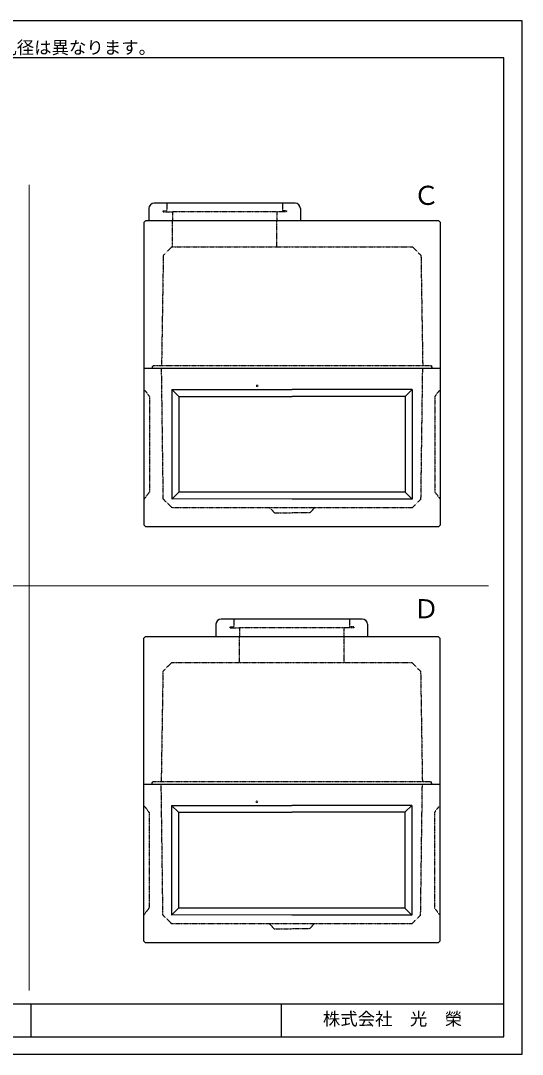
# Model space of a CAD drawing. Units: millimetres, scale not verified. Extents: x -420 to 421, y -297 to 297.
# Drawn here: x 133 to 421, y -297 to 297 of the extents above; entities that cross this region are included whole.
import ezdxf
from ezdxf.enums import TextEntityAlignment as Align

# ---------------------------------------------------------------- set-up
doc = ezdxf.new("R2010")
doc.units = ezdxf.units.MM
doc.linetypes.add('USER2', pattern=[4.7625, 3.175, -1.5875])
doc.layers.add('0-0', color=7, linetype='Continuous')
for name, color, linetype, lineweight in [('0-1_0', 9, 'Continuous', 25), ('0-2_dims', 7, 'Continuous', 18), ('0-3_pen1実線', 4, 'Continuous', 13), ('0-4_pen3実線', 7, 'Continuous', 25), ('0-5_pen4実線', 7, 'Continuous', 25), ('0-6_pen2破線', 3, 'USER2', 25)]:
    doc.layers.add(name, color=color, linetype=linetype, lineweight=lineweight)
doc.styles.add('ＭＳ ゴシック', font='')
doc.styles.get('ＭＳ ゴシック').set_extended_font_data('MS Gothic')

# ---------------------------------------------------------------- blocks, each defined once
blk = doc.blocks.new('部分図 1')
at = {"layer": '0-1_0'}
blk.add_lwpolyline([(0, 0), (16824, 0), (16824, 11878), (0, 11878)], close=True, dxfattribs=at)
at = {"layer": '0-2_dims'}
for p, q in [((11159.96, 731.96), (11159.96, 9993)), ((16434, 5383), (5700, 5383))]:
    blk.add_line(p, q, dxfattribs=at)
at = {"layer": '0-2_dims', "color": 2}
for centre in [(13779.93, 7680.4), (13775.93, 2900.4)]:
    blk.add_circle(centre, 11, dxfattribs=at)
at = {"layer": '0-3_pen1実線'}
for p, q in [((12804.93, 9675.04), (12798.97, 9681)), ((13574.93, 4896.04), (13568.97, 4902))]:
    blk.add_line(p, q, dxfattribs=at)
at = {"layer": '0-4_pen3実線'}
for p, q in [((14214.93, 9781), (12594.93, 9781)), ((12534.93, 9721), (12534.93, 9581)), ((14274.93, 9721), (14274.93, 9581)), ((12499.93, 9581), (12479.93, 9561)), ((12479.93, 7881), (12479.93, 9561)), ((15879.93, 9561), (15879.93, 7881)), ((12479.93, 6081), (12479.93, 7881)), ((15879.93, 7881), (12479.93, 7881)), ((12579.93, 7911), (12569.93, 7881)), ((15879.93, 7881), (15879.93, 6081)), ((12799.93, 7641), (12799.93, 6381)), ((12799.93, 7641), (14179.93, 7641)), ((12879.93, 7561), (12799.93, 7641)), ((15559.93, 7641), (14179.93, 7641)), ((15479.93, 7561), (15559.93, 7641)), ((15559.93, 7641), (15559.93, 6381)), ((12879.93, 7561), (12879.93, 6461)), ((12879.93, 7561), (14179.93, 7561)), ((15479.93, 7561), (14179.93, 7561)), ((15479.93, 7561), (15479.93, 6461)), ((12879.93, 6461), (12799.93, 6381)), ((14179.93, 6461), (12879.93, 6461)), ((15479.93, 6461), (14179.93, 6461)), ((15479.93, 6461), (15559.93, 6381)), ((14179.93, 6381), (12801.25, 6382.32)), ((15559.93, 6381), (14179.93, 6381)), ((12479.93, 6081), (12499.93, 6061)), ((15859.93, 6061), (12499.93, 6061)), ((15879.93, 6081), (15859.93, 6061)), ((14984.93, 5002), (13364.93, 5002)), ((13304.93, 4942), (13304.93, 4802)), ((15044.93, 4942), (15044.93, 4802)), ((12495.91, 4801), (12475.91, 4781)), ((12475.91, 3101), (12475.91, 4781)), ((15875.91, 4781), (15875.91, 3101)), ((15875.91, 3101), (12475.91, 3101)), ((12475.93, 1301), (12475.93, 3101)), ((12575.91, 3131), (12565.91, 3101)), ((15875.93, 3101), (15875.93, 1301)), ((12795.93, 2861), (12795.93, 1601)), ((12795.93, 2861), (14175.93, 2861)), ((12875.93, 2781), (12795.93, 2861)), ((15555.93, 2861), (14175.93, 2861)), ((15475.93, 2781), (15555.93, 2861)), ((15555.93, 2861), (15555.93, 1601)), ((12875.93, 2781), (12875.93, 1681)), ((12875.93, 2781), (14175.93, 2781)), ((15475.93, 2781), (14175.93, 2781)), ((15475.93, 2781), (15475.93, 1681)), ((12875.93, 1681), (12795.93, 1601)), ((14175.93, 1681), (12875.93, 1681)), ((15475.93, 1681), (14175.93, 1681)), ((15475.93, 1681), (15555.93, 1601)), ((14175.93, 1601), (12797.25, 1602.32)), ((15555.93, 1601), (14175.93, 1601)), ((12475.93, 1301), (12495.93, 1281)), ((15855.93, 1281), (12495.93, 1281)), ((15875.93, 1301), (15855.93, 1281)), ((11180, 580), (11180, 200))]:
    blk.add_line(p, q, dxfattribs=at)
for points in [[(12499.93, 9581), (15859.93, 9581), (15879.93, 9561)], [(12495.91, 4801), (15855.91, 4801), (15875.91, 4781)]]:
    blk.add_lwpolyline(points, dxfattribs=at)
for centre, start, end in [((12594.93, 9721), 90, 180), ((14214.93, 9721), 0, 90), ((13364.93, 4942), 90, 180), ((14984.93, 4942), 0, 90)]:
    blk.add_arc(centre, 60, start, end, dxfattribs=at)
at = {"layer": '0-5_pen4実線'}
for p, q in [((200, 580), (16610, 580)), ((14055, 580), (14055, 200))]:
    blk.add_line(p, q, dxfattribs=at)
blk.add_lwpolyline([(200, 200), (16610, 200), (16610, 11452), (200, 11452)], close=True, dxfattribs=at)
at = {"layer": '0-6_pen2破線'}
for p, q in [((12740.93, 9781), (12740.93, 9693)), ((14068.93, 9781), (14068.93, 9681)), ((12692.93, 9693), (12740.93, 9693)), ((12692.93, 9693), (12692.93, 9681)), ((12692.93, 9681), (12804.93, 9681)), ((12804.93, 9681), (12804.93, 9581)), ((14116.93, 9681), (12804.93, 9681)), ((14004.93, 9681), (14004.93, 9581)), ((14116.93, 9693), (14068.93, 9693)), ((14116.93, 9693), (14116.93, 9681)), ((12805.93, 9282.2), (12805.93, 9582.2)), ((14005.53, 9283), (14005.53, 9583)), ((12799.93, 9281), (12699.93, 9181)), ((12799.93, 9281), (14179.93, 9281)), ((14179.93, 9281), (15559.93, 9281)), ((12699.93, 9181), (12679.93, 7911)), ((12569.93, 7881), (12579.93, 7911)), ((14179.93, 7911), (12579.93, 7911)), ((12699.93, 6381), (12680.32, 7881)), ((15779.93, 7911), (14179.93, 7911)), ((15659.93, 6381), (15679.93, 7881)), ((15779.93, 7911), (15789.93, 7881)), ((15789.93, 7881), (15779.93, 7911)), ((12479.93, 7641), (12539.93, 7561)), ((15879.93, 7641), (15819.93, 7561)), ((12539.93, 7561), (12539.93, 6461)), ((15819.93, 7561), (15819.93, 6461)), ((12539.93, 6461), (12479.93, 6381)), ((15819.93, 6461), (15879.93, 6381)), ((12799.93, 6281), (12699.93, 6381)), ((15559.93, 6281), (15659.93, 6381)), ((14179.93, 6281), (12799.93, 6281)), ((13919.93, 6281), (13979.93, 6221)), ((13979.93, 6221), (14179.93, 6221)), ((15559.93, 6281), (14179.93, 6281)), ((14379.93, 6221), (14179.93, 6221)), ((14439.93, 6281), (14379.93, 6221)), ((13510.93, 5002), (13510.93, 4914)), ((14838.93, 5002), (14838.93, 4902)), ((13462.93, 4914), (13510.93, 4914)), ((13462.93, 4914), (13462.93, 4902)), ((13462.93, 4902), (13574.93, 4902)), ((13574.93, 4902), (13574.93, 4802)), ((14886.93, 4902), (13574.93, 4902)), ((14774.93, 4902), (14774.93, 4802)), ((14886.93, 4914), (14838.93, 4914)), ((14886.93, 4914), (14886.93, 4902)), ((13575.71, 4502.6), (13575.71, 4802.6)), ((14775.91, 4501), (14775.91, 4801)), ((12695.91, 4401), (12675.91, 3131)), ((12795.91, 4501), (12695.91, 4401)), ((12795.91, 4501), (14175.91, 4501)), ((14175.91, 4501), (15555.91, 4501)), ((12565.91, 3101), (12575.91, 3131)), ((14175.91, 3131), (12575.91, 3131)), ((12695.93, 1601), (12676.32, 3101)), ((15775.91, 3131), (14175.91, 3131)), ((15655.93, 1601), (15675.93, 3101)), ((15775.91, 3131), (15785.91, 3101)), ((15785.91, 3101), (15775.91, 3131)), ((12475.93, 2861), (12535.93, 2781)), ((15875.93, 2861), (15815.93, 2781)), ((12535.93, 2781), (12535.93, 1681)), ((15815.93, 2781), (15815.93, 1681)), ((12535.93, 1681), (12475.93, 1601)), ((15815.93, 1681), (15875.93, 1601)), ((12795.93, 1501), (12695.93, 1601)), ((15555.93, 1501), (15655.93, 1601)), ((14175.93, 1501), (12795.93, 1501)), ((13915.93, 1501), (13975.93, 1441)), ((13975.93, 1441), (14175.93, 1441)), ((15555.93, 1501), (14175.93, 1501)), ((14375.93, 1441), (14175.93, 1441)), ((14435.93, 1501), (14375.93, 1441))]:
    blk.add_line(p, q, dxfattribs=at)
for points in [[(15559.93, 9281), (15659.93, 9181), (15679.93, 7911)], [(15555.91, 4501), (15655.91, 4401), (15675.91, 3131)]]:
    blk.add_lwpolyline(points, dxfattribs=at)
at = {"layer": '0-2_dims', "style": 'ＭＳ ゴシック'}
for s, height, p in [('※ＦＥＰ管メーカー・継手メーカーに依り、削孔径は異なります。', 146.6, (6617.66, 11451.93)), ('Ｃ', 219.9, (15571.01, 9694.8)), ('Ｄ', 219.9, (15569.21, 4944.4))]:
    blk.add_text(s, height=height, dxfattribs=at).set_placement(p, align=Align.BOTTOM_LEFT)
at = {"layer": '0-4_pen3実線', "style": 'ＭＳ ゴシック'}
blk.add_text('株式会社\u3000光\u3000榮', height=146.6, dxfattribs=at).set_placement((14533, 290), align=Align.BOTTOM_LEFT)

msp = doc.modelspace()

# ---------------------------------------------------------------- block references
at = {"layer": '0-0', "xscale": 0.05, "yscale": 0.05}
msp.add_blockref('部分図 1', (-420.5, -297), dxfattribs=at)

doc.saveas('drawing.dxf')
